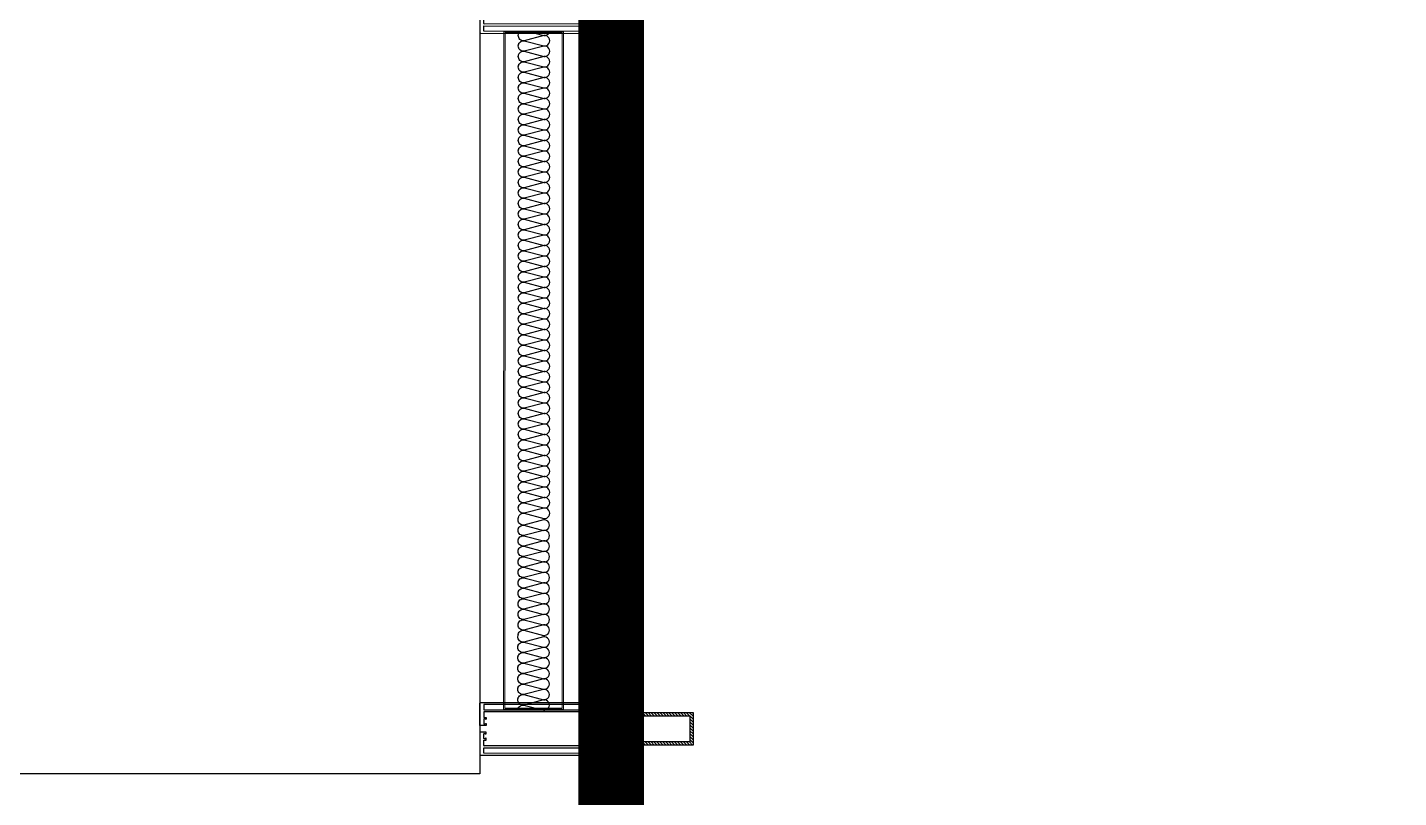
# Model space of a CAD drawing. Header units: feet. Extents: x 1421395 to 1426379, y -945253 to -943919.
# Drawn here: x 1426291.8 to 1426373.1, y -944050.9 to -944005.3 of the extents above; entities that cross this region are included whole.
import ezdxf

# ---------------------------------------------------------------- set-up
doc = ezdxf.new("R2010")
doc.units = ezdxf.units.FT
for name, color, linetype in [('04--hatch-1', 8, 'Continuous'), ('07--dim-1', 8, 'Continuous'), ('E--concrete-2', 4, 'Continuous'), ('glazing', 145, 'Continuous'), ('H--metalwork', 1, 'Continuous'), ('L--windows-1', 1, 'Continuous')]:
    doc.layers.add(name, color=color, linetype=linetype)
doc.layers.add('1.PROFILES', color=6, linetype='Continuous', lineweight=35)
doc.layers.add('pline', color=210, linetype='Continuous', lineweight=5)

# ---------------------------------------------------------------- blocks, each defined once
blk = doc.blocks.new('DFS')
at = {"color": 6, "lineweight": 0}
for p, q in [((764602, 58101.2, 0), (764602.1, 59135, 0)), ((764604, 58103.2, 0), (764604.1, 59133, 0)), ((764691, 58103.2, 0), (764691.1, 59133, 0)), ((764693, 58101.2, 0), (764693.1, 59135, 0))]:
    blk.add_line(p, q, dxfattribs=at)
at = {"color": 250, "elevation": 0}
for points in [[(764624.2, 59112.9, -0.451718), (764633.2, 59120.8), (764663.2, 59112.9, 1.135042), (764663.2, 59128.8), (764633.2, 59120.9, -0.451718), (764624.2, 59128.9, -0.137116), (764625.3, 59133, -0.137116)], [(764624.2, 59128.9, -0.137423), (764625.4, 59133, -0.137423)], [(764647.6, 59133), (764663.2, 59128.9, 0.308216), (764671.2, 59133)], [(764624.2, 59096.9, -0.451718), (764633.2, 59104.8), (764663.2, 59096.9, 1.135042), (764663.2, 59112.8), (764633.2, 59104.9, -0.451718), (764624.2, 59112.9, -0.137116), (764625.3, 59117, -0.137116)], [(764624.2, 59080.9, -0.451718), (764633.2, 59088.8), (764663.2, 59080.9, 1.135042), (764663.2, 59096.8), (764633.2, 59088.9, -0.451718), (764624.2, 59096.9, -0.137116), (764625.3, 59101, -0.137116)], [(764624.2, 59064.9, -0.451718), (764633.2, 59072.8), (764663.2, 59064.9, 1.135042), (764663.2, 59080.8), (764633.2, 59072.9, -0.451718), (764624.2, 59080.9, -0.137116), (764625.3, 59085, -0.137116)], [(764624.2, 59048.9, -0.451718), (764633.2, 59056.8), (764663.2, 59048.9, 1.135042), (764663.2, 59064.8), (764633.2, 59056.9, -0.451718), (764624.2, 59064.9, -0.137116), (764625.3, 59069, -0.137116)], [(764624.2, 59032.9, -0.451718), (764633.2, 59040.8), (764663.2, 59032.9, 1.135042), (764663.2, 59048.8), (764633.2, 59040.9, -0.451718), (764624.2, 59048.9, -0.137116), (764625.3, 59053, -0.137116)], [(764624.2, 59016.9, -0.451718), (764633.2, 59024.8), (764663.2, 59016.9, 1.135042), (764663.2, 59032.8), (764633.2, 59024.9, -0.451718), (764624.2, 59032.9, -0.137116), (764625.3, 59037, -0.137116)], [(764624.2, 59000.9, -0.451718), (764633.2, 59008.8), (764663.2, 59000.9, 1.135042), (764663.2, 59016.8), (764633.2, 59008.9, -0.451718), (764624.2, 59016.9, -0.137116), (764625.3, 59021, -0.137116)], [(764624.2, 58984.9, -0.451718), (764633.2, 58992.8), (764663.2, 58984.9, 1.135042), (764663.2, 59000.8), (764633.2, 58992.9, -0.451718), (764624.2, 59000.9, -0.137116), (764625.3, 59005, -0.137116)], [(764624.2, 58968.9, -0.451718), (764633.2, 58976.8), (764663.2, 58968.9, 1.135042), (764663.2, 58984.8), (764633.2, 58976.9, -0.451718), (764624.2, 58984.9, -0.137116), (764625.3, 58989, -0.137116)], [(764624.2, 58952.9, -0.451718), (764633.2, 58960.8), (764663.2, 58952.9, 1.135042), (764663.2, 58968.8), (764633.2, 58960.9, -0.451718), (764624.2, 58968.9, -0.137116), (764625.3, 58973, -0.137116)], [(764624.2, 58936.9, -0.451718), (764633.2, 58944.8), (764663.2, 58936.9, 1.135042), (764663.2, 58952.8), (764633.2, 58944.9, -0.451718), (764624.2, 58952.9, -0.137116), (764625.3, 58957, -0.137116)], [(764624.2, 58920.9, -0.451718), (764633.2, 58928.8), (764663.2, 58920.9, 1.135042), (764663.2, 58936.8), (764633.2, 58928.9, -0.451718), (764624.2, 58936.9, -0.137116), (764625.3, 58941, -0.137116)], [(764624.2, 58904.9, -0.451718), (764633.2, 58912.8), (764663.2, 58904.9, 1.135042), (764663.2, 58920.8), (764633.2, 58912.9, -0.451718), (764624.2, 58920.9, -0.137116), (764625.3, 58925, -0.137116)], [(764624.2, 58888.9, -0.451718), (764633.2, 58896.8), (764663.2, 58888.9, 1.135042), (764663.2, 58904.8), (764633.2, 58896.9, -0.451718), (764624.2, 58904.9, -0.137116), (764625.3, 58909, -0.137116)], [(764624.2, 58872.9, -0.451718), (764633.2, 58880.8), (764663.2, 58872.9, 1.135042), (764663.2, 58888.8), (764633.2, 58880.9, -0.451718), (764624.2, 58888.9, -0.137116), (764625.3, 58893, -0.137116)], [(764624.2, 58856.9, -0.451718), (764633.2, 58864.8), (764663.2, 58856.9, 1.135042), (764663.2, 58872.8), (764633.2, 58864.9, -0.451718), (764624.2, 58872.9, -0.137116), (764625.3, 58877, -0.137116)], [(764624.2, 58840.9, -0.451718), (764633.2, 58848.8), (764663.2, 58840.9, 1.135042), (764663.2, 58856.8), (764633.2, 58848.9, -0.451718), (764624.2, 58856.9, -0.137116), (764625.3, 58861, -0.137116)], [(764624.2, 58824.9, -0.451718), (764633.2, 58832.8), (764663.2, 58824.9, 1.135042), (764663.2, 58840.8), (764633.2, 58832.9, -0.451718), (764624.2, 58840.9, -0.137116), (764625.3, 58845, -0.137116)], [(764624.2, 58808.9, -0.451718), (764633.2, 58816.8), (764663.2, 58808.9, 1.135042), (764663.2, 58824.8), (764633.2, 58816.9, -0.451718), (764624.2, 58824.9, -0.137116), (764625.3, 58829, -0.137116)], [(764624.2, 58792.9, -0.451718), (764633.2, 58800.8), (764663.2, 58792.9, 1.135042), (764663.2, 58808.8), (764633.2, 58800.9, -0.451718), (764624.2, 58808.9, -0.137116), (764625.3, 58813, -0.137116)], [(764624.2, 58776.9, -0.451718), (764633.2, 58784.8), (764663.2, 58776.9, 1.135042), (764663.2, 58792.8), (764633.2, 58784.9, -0.451718), (764624.2, 58792.9, -0.137116), (764625.3, 58797, -0.137116)], [(764624.2, 58760.9, -0.451718), (764633.2, 58768.8), (764663.2, 58760.9, 1.135042), (764663.2, 58776.8), (764633.2, 58768.9, -0.451718), (764624.2, 58776.9, -0.137116), (764625.3, 58781, -0.137116)], [(764624.2, 58744.9, -0.451718), (764633.2, 58752.8), (764663.2, 58744.9, 1.135042), (764663.2, 58760.8), (764633.2, 58752.9, -0.451718), (764624.2, 58760.9, -0.137116), (764625.3, 58765, -0.137116)], [(764624.2, 58728.9, -0.451718), (764633.2, 58736.8), (764663.2, 58728.9, 1.135042), (764663.2, 58744.8), (764633.2, 58736.9, -0.451718), (764624.2, 58744.9, -0.137116), (764625.3, 58749, -0.137116)], [(764624.2, 58712.9, -0.451718), (764633.2, 58720.8), (764663.2, 58712.9, 1.135042), (764663.2, 58728.8), (764633.2, 58720.9, -0.451718), (764624.2, 58728.9, -0.137116), (764625.3, 58733, -0.137116)], [(764624.2, 58696.9, -0.451718), (764633.2, 58704.8), (764663.2, 58696.9, 1.135042), (764663.2, 58712.8), (764633.2, 58704.9, -0.451718), (764624.2, 58712.9, -0.137116), (764625.3, 58717, -0.137116)], [(764624.2, 58680.9, -0.451718), (764633.2, 58688.8), (764663.2, 58680.9, 1.135042), (764663.2, 58696.8), (764633.2, 58688.9, -0.451718), (764624.2, 58696.9, -0.137116), (764625.3, 58701, -0.137116)], [(764624.2, 58664.9, -0.451718), (764633.2, 58672.8), (764663.2, 58664.9, 1.135042), (764663.2, 58680.8), (764633.2, 58672.9, -0.451718), (764624.2, 58680.9, -0.137116), (764625.3, 58685, -0.137116)], [(764624.2, 58648.9, -0.451718), (764633.2, 58656.8), (764663.2, 58648.9, 1.135042), (764663.2, 58664.8), (764633.2, 58656.9, -0.451718), (764624.2, 58664.9, -0.137116), (764625.3, 58669, -0.137116)], [(764624.2, 58632.9, -0.451718), (764633.2, 58640.8), (764663.2, 58632.9, 1.135042), (764663.2, 58648.8), (764633.2, 58640.9, -0.451718), (764624.2, 58648.9, -0.137116), (764625.3, 58653, -0.137116)], [(764624.2, 58616.9, -0.451718), (764633.2, 58624.8), (764663.2, 58616.9, 1.135042), (764663.2, 58632.8), (764633.2, 58624.9, -0.451718), (764624.2, 58632.9, -0.137116), (764625.3, 58637, -0.137116)], [(764624.2, 58600.9, -0.451718), (764633.2, 58608.8), (764663.2, 58600.9, 1.135042), (764663.2, 58616.8), (764633.2, 58608.9, -0.451718), (764624.2, 58616.9, -0.137116), (764625.3, 58621, -0.137116)], [(764624.2, 58584.9, -0.451718), (764633.2, 58592.8), (764663.2, 58584.9, 1.135042), (764663.2, 58600.8), (764633.2, 58592.9, -0.451718), (764624.2, 58600.9, -0.137116), (764625.3, 58605, -0.137116)], [(764624.2, 58568.9, -0.451718), (764633.2, 58576.8), (764663.2, 58568.9, 1.135042), (764663.2, 58584.8), (764633.2, 58576.9, -0.451718), (764624.2, 58584.9, -0.137116), (764625.3, 58589, -0.137116)], [(764624.2, 58552.9, -0.451718), (764633.2, 58560.8), (764663.2, 58552.9, 1.135042), (764663.2, 58568.8), (764633.2, 58560.9, -0.451718), (764624.2, 58568.9, -0.137116), (764625.3, 58573, -0.137116)], [(764624.2, 58536.9, -0.451718), (764633.2, 58544.8), (764663.2, 58536.9, 1.135042), (764663.2, 58552.8), (764633.2, 58544.9, -0.451718), (764624.2, 58552.9, -0.137116), (764625.3, 58557, -0.137116)], [(764624.2, 58520.9, -0.451718), (764633.2, 58528.8), (764663.2, 58520.9, 1.135042), (764663.2, 58536.8), (764633.2, 58528.9, -0.451718), (764624.2, 58536.9, -0.137116), (764625.3, 58541, -0.137116)], [(764624.2, 58504.9, -0.451718), (764633.2, 58512.8), (764663.2, 58504.9, 1.135042), (764663.2, 58520.8), (764633.2, 58512.9, -0.451718), (764624.2, 58520.9, -0.137116), (764625.3, 58525, -0.137116)], [(764624.2, 58488.9, -0.451718), (764633.2, 58496.8), (764663.2, 58488.9, 1.135042), (764663.2, 58504.8), (764633.2, 58496.9, -0.451718), (764624.2, 58504.9, -0.137116), (764625.3, 58509, -0.137116)], [(764624.2, 58472.9, -0.451718), (764633.2, 58480.8), (764663.2, 58472.9, 1.135042), (764663.2, 58488.8), (764633.2, 58480.9, -0.451718), (764624.2, 58488.9, -0.137116), (764625.3, 58493, -0.137116)], [(764624.2, 58456.9, -0.451718), (764633.2, 58464.8), (764663.2, 58456.9, 1.135042), (764663.2, 58472.8), (764633.2, 58464.9, -0.451718), (764624.2, 58472.9, -0.137116), (764625.3, 58477, -0.137116)], [(764624.2, 58440.9, -0.451718), (764633.2, 58448.8), (764663.2, 58440.9, 1.135042), (764663.2, 58456.8), (764633.2, 58448.9, -0.451718), (764624.2, 58456.9, -0.137116), (764625.3, 58461, -0.137116)], [(764624.2, 58424.9, -0.451718), (764633.2, 58432.8), (764663.2, 58424.9, 1.135042), (764663.2, 58440.8), (764633.2, 58432.9, -0.451718), (764624.2, 58440.9, -0.137116), (764625.3, 58445, -0.137116)], [(764624.2, 58408.9, -0.451718), (764633.2, 58416.8), (764663.2, 58408.9, 1.135042), (764663.2, 58424.8), (764633.2, 58416.9, -0.451718), (764624.2, 58424.9, -0.137116), (764625.3, 58429, -0.137116)], [(764623.9, 58374.7, -0.451718), (764632.9, 58382.6), (764662.9, 58374.8, 1.135042), (764662.9, 58390.6), (764632.9, 58382.8, -0.451718), (764623.9, 58390.7, -0.137116), (764625, 58394.9, -0.137116)], [(764624.2, 58392.9, -0.451718), (764633.2, 58400.8), (764663.2, 58392.9, 1.135042), (764663.2, 58408.8), (764633.2, 58400.9, -0.451718), (764624.2, 58408.9, -0.137116), (764625.3, 58413, -0.137116)], [(764623.9, 58358.7, -0.451718), (764632.9, 58366.6), (764662.9, 58358.8, 1.135042), (764662.9, 58374.6), (764632.9, 58366.8, -0.451718), (764623.9, 58374.7, -0.137116), (764625, 58378.9, -0.137116)], [(764623.9, 58342.7, -0.451718), (764632.9, 58350.6), (764662.9, 58342.8, 1.135042), (764662.9, 58358.6), (764632.9, 58350.8, -0.451718), (764623.9, 58358.7, -0.137116), (764625, 58362.9, -0.137116)], [(764623.9, 58326.7, -0.451718), (764632.9, 58334.6), (764662.9, 58326.8, 1.135042), (764662.9, 58342.6), (764632.9, 58334.8, -0.451718), (764623.9, 58342.7, -0.137116), (764625, 58346.9, -0.137116)], [(764623.9, 58310.7, -0.451718), (764632.9, 58318.6), (764662.9, 58310.8, 1.135042), (764662.9, 58326.6), (764632.9, 58318.8, -0.451718), (764623.9, 58326.7, -0.137116), (764625, 58330.9, -0.137116)], [(764623.9, 58294.7, -0.451718), (764632.9, 58302.6), (764662.9, 58294.8, 1.135042), (764662.9, 58310.6), (764632.9, 58302.8, -0.451718), (764623.9, 58310.7, -0.137116), (764625, 58314.9, -0.137116)], [(764623.9, 58278.7, -0.451718), (764632.9, 58286.6), (764662.9, 58278.8, 1.135042), (764662.9, 58294.6), (764632.9, 58286.8, -0.451718), (764623.9, 58294.7, -0.137116), (764625, 58298.9, -0.137116)], [(764623.9, 58262.7, -0.451718), (764632.9, 58270.6), (764662.9, 58262.8, 1.135042), (764662.9, 58278.6), (764632.9, 58270.8, -0.451718), (764623.9, 58278.7, -0.137116), (764625, 58282.9, -0.137116)], [(764623.9, 58246.7, -0.451718), (764632.9, 58254.6), (764662.9, 58246.8, 1.135042), (764662.9, 58262.6), (764632.9, 58254.8, -0.451718), (764623.9, 58262.7, -0.137116), (764625, 58266.9, -0.137116)], [(764623.9, 58230.7, -0.451718), (764632.9, 58238.6), (764662.9, 58230.8, 1.135042), (764662.9, 58246.6), (764632.9, 58238.8, -0.451718), (764623.9, 58246.7, -0.137116), (764625, 58250.9, -0.137116)], [(764623.9, 58214.7, -0.451718), (764632.9, 58222.6), (764662.9, 58214.8, 1.135042), (764662.9, 58230.6), (764632.9, 58222.8, -0.451718), (764623.9, 58230.7, -0.137116), (764625, 58234.9, -0.137116)], [(764623.6, 58196.6, -0.451718), (764632.6, 58204.5), (764662.6, 58196.6, 1.135042), (764662.6, 58212.5), (764632.6, 58204.6, -0.451718), (764623.6, 58212.6, -0.137116), (764624.8, 58216.7, -0.137116)], [(764623.6, 58180.6, -0.451718), (764632.6, 58188.5), (764662.6, 58180.6, 1.135042), (764662.6, 58196.5), (764632.6, 58188.6, -0.451718), (764623.6, 58196.6, -0.137116), (764624.8, 58200.7, -0.137116)], [(764623.6, 58164.6, -0.451718), (764632.6, 58172.5), (764662.6, 58164.6, 1.135042), (764662.6, 58180.5), (764632.6, 58172.6, -0.451718), (764623.6, 58180.6, -0.137116), (764624.8, 58184.7, -0.137116)], [(764623.6, 58148.6, -0.451718), (764632.6, 58156.5), (764662.6, 58148.6, 1.135042), (764662.6, 58164.5), (764632.6, 58156.6, -0.451718), (764623.6, 58164.6, -0.137116), (764624.8, 58168.7, -0.137116)], [(764623.6, 58132.6, -0.451718), (764632.6, 58140.5), (764662.6, 58132.6, 1.135042), (764662.6, 58148.5), (764632.6, 58140.6, -0.451718), (764623.6, 58148.6, -0.137116), (764624.8, 58152.7, -0.137116)], [(764623.6, 58116.6, -0.451718), (764632.6, 58124.5), (764662.6, 58116.6, 1.135042), (764662.6, 58132.5), (764632.6, 58124.6, -0.451718), (764623.6, 58132.6, -0.137116), (764624.8, 58136.7, -0.137116)], [(764623.6, 58100.6, -0.451718), (764632.6, 58108.5), (764662.6, 58100.6, 1.135042), (764662.6, 58116.5), (764632.6, 58108.6, -0.451718), (764623.6, 58116.6, -0.137116), (764624.8, 58120.7, -0.137116)]]:
    blk.add_lwpolyline(points, format="xyb", dxfattribs=at)
at = {"layer": '1.PROFILES'}
for p, q in [((764693.1, 59135, 0), (764602.1, 59135, 0)), ((764691.1, 59133, 0), (764604.1, 59133, 0)), ((764602, 58101.2, 0), (764693, 58101.2, 0)), ((764604, 58103.2, 0), (764691, 58103.2, 0))]:
    blk.add_line(p, q, dxfattribs=at)
blk = doc.blocks.new('dxfhjt')
at = {"lineweight": 9}
h = blk.add_hatch(dxfattribs=at)
h.set_pattern_fill('ANSI32', color=250, scale=5, angle=900, style=0)
h.set_pattern_definition([(225, (123068.4649, -64400.1108), (1.325825215, -1.325825215), []), (225, (123067.581, -64400.1108), (1.325825215, -1.325825215), [])])
h.paths.add_polyline_path([(-56844.4, -163131.8, 0.414214), (-56844.2, -163131.6), (-56844.2, -163130.6), (-56844.6, -163129.8), (-56845.2, -163129.8), (-56845.2, -163110.5), (-56844.6, -163110.5), (-56844.2, -163109.8), (-56844.2, -163108.8, 0.414214), (-56844.4, -163108.5), (-56846.8, -163108.5, 0.414214), (-56847.1, -163108.8), (-56847.1, -163111.5), (-56849.4, -163111.5, 0.094195), (-56849.4, -163111.6), (-56849.4, -163128.8, 0.094195), (-56849.4, -163128.8), (-56847.1, -163128.8), (-56847.1, -163131.6, 0.414214), (-56846.8, -163131.8)])
h = blk.add_hatch(dxfattribs=at)
h.set_pattern_fill('ANSI32', color=250, scale=5, angle=900, style=0)
h.set_pattern_definition([(225, (120069.4656, -64400.1108), (1.325825215, -1.325825215), []), (225, (120068.5818, -64400.1108), (1.325825215, -1.325825215), [])])
h.paths.add_polyline_path([(-56844.4, -163154.1, -0.414214), (-56844.2, -163154.3), (-56844.2, -163155.3), (-56844.6, -163156), (-56845.2, -163156), (-56845.2, -163175.4), (-56844.6, -163175.4), (-56844.2, -163176.1), (-56844.2, -163177.1, -0.414214), (-56844.4, -163177.4), (-56846.8, -163177.4, -0.414214), (-56847.1, -163177.1), (-56847.1, -163174.4), (-56849.4, -163174.4, -0.094195), (-56849.4, -163174.3), (-56849.4, -163157.1, -0.094195), (-56849.4, -163157.1), (-56847.1, -163157.1), (-56847.1, -163154.3, -0.414214), (-56846.8, -163154.1)])
at = {"color": 250}
for p, q in [((-56683.9, -163102.9, 0), (-56849.4, -163102.7, 0)), ((-56849.4, -163102.7, 0), (-56849.4, -163105.7, 0)), ((-56849.4, -163105.7, 0), (-56849.4, -163111.3, 0)), ((-56849.4, -163111.3, 0), (-56847.3, -163111.3, 0)), ((-56847.3, -163111.3, 0), (-56847.3, -163108.8, 0)), ((-56846.8, -163108.3, 0), (-56844.4, -163108.3, 0)), ((-56844.5, -163110.8, 0), (-56844.9, -163110.8, 0)), ((-56844.9, -163110.8, 0), (-56844.9, -163129.6, 0)), ((-56843.9, -163109.9, 0), (-56844.5, -163110.8, 0)), ((-56843.9, -163108.8, 0), (-56843.9, -163109.9, 0)), ((-56839.8, -163127.3, 0), (-56839.8, -163117.4, 0)), ((-56839.3, -163116.9, 0), (-56688.9, -163117.1, 0)), ((-56688.4, -163117.6, 0), (-56688.4, -163125.6, 0)), ((-56682.9, -163103.3, 0), (-56683.9, -163102.9, 0)), ((-56682.4, -163104.2, 0), (-56682.9, -163103.3, 0)), ((-56682.4, -163137.9, 0), (-56682.4, -163104.2, 0)), ((-56855.6, -163137, 0), (-56874.3, -163137, 0)), ((-56874.3, -163137, 0), (-56874.3, -163139.6, 0)), ((-56874.3, -163139.9, 0), (-56874.3, -163137.3, 0)), ((-56874.3, -163137.3, 0), (-56855.6, -163137.3, 0)), ((-56874.3, -163139.6, 0), (-56864.8, -163139.6, 0)), ((-56864.8, -163139.9, 0), (-56874.3, -163139.9, 0)), ((-56864.8, -163146.6, 0), (-56864.8, -163139.6, 0)), ((-56849.4, -163132.7, 0), (-56857.4, -163132.7, 0)), ((-56855.6, -163139.7, 0), (-56855.6, -163144.2, 0)), ((-56855.6, -163139.7, 0), (-56851.5, -163139.7, 0)), ((-56855.6, -163146.2, 0), (-56855.6, -163141.7, 0)), ((-56851.5, -163139.7, 0), (-56849.4, -163139.7, 0)), ((-56847.3, -163129.1, 0), (-56849.4, -163129.1, 0)), ((-56849.4, -163129.1, 0), (-56849.4, -163132.2, 0)), ((-56849.4, -163132.2, 0), (-56849.4, -163132.7, 0)), ((-56849.4, -163139.7, 0), (-56835.9, -163139.7, 0)), ((-56847.3, -163131.6, 0), (-56847.3, -163129.1, 0)), ((-56844.4, -163132.1, 0), (-56846.8, -163132.1, 0)), ((-56844.9, -163129.6, 0), (-56844.5, -163129.6, 0)), ((-56844.5, -163129.6, 0), (-56843.9, -163130.5, 0)), ((-56843.9, -163130.5, 0), (-56843.9, -163131.6, 0)), ((-56839.8, -163137.6, 0), (-56839.8, -163129.6, 0)), ((-56839.8, -163129.6, 0), (-56837.7, -163129.6, 0)), ((-56837.7, -163137.6, 0), (-56839.8, -163137.6, 0)), ((-56835.9, -163127.6, 0), (-56839.5, -163127.6, 0)), ((-56837.3, -163137.6, 0), (-56837.6, -163137.6, 0)), ((-56837.5, -163129.6, 0), (-56837.3, -163129.6, 0)), ((-56837.3, -163129.6, 0), (-56837.3, -163130.3, 0)), ((-56837.3, -163136.9, 0), (-56837.3, -163137.6, 0)), ((-56836.9, -163130.6, 0), (-56835.9, -163130.4, 0)), ((-56835.9, -163136.9, 0), (-56836.9, -163136.7, 0)), ((-56835.9, -163130.4, 0), (-56835.9, -163127.6, 0)), ((-56835.9, -163139.7, 0), (-56835.9, -163136.9, 0)), ((-56688.7, -163125.9, 0), (-56692.3, -163125.9, 0)), ((-56692.3, -163125.9, 0), (-56692.3, -163128.6, 0)), ((-56692.3, -163128.6, 0), (-56691.3, -163128.9, 0)), ((-56691.3, -163134.9, 0), (-56692.3, -163135.2, 0)), ((-56692.3, -163135.2, 0), (-56692.3, -163136.8, 0)), ((-56692.3, -163136.8, 0), (-56692.3, -163137.9, 0)), ((-56692.3, -163137.9, 0), (-56682.4, -163137.9, 0)), ((-56690.9, -163128.6, 0), (-56691, -163128.3, 0)), ((-56691, -163135.5, 0), (-56690.9, -163135.2, 0)), ((-56690.9, -163128, 0), (-56690.9, -163127.9, 0)), ((-56690.9, -163127.9, 0), (-56688.7, -163127.9, 0)), ((-56690.9, -163135.9, 0), (-56690.9, -163135.9, 0)), ((-56690.9, -163135.9, 0), (-56690.9, -163135.9, 0)), ((-56690.4, -163135.9, 0), (-56690.5, -163135.9, 0)), ((-56688.9, -163135.9, 0), (-56690.4, -163135.9, 0)), ((-56688.4, -163128.2, 0), (-56688.4, -163135.4, 0)), ((-56864.8, -163146.3, 0), (-56874.3, -163146.3, 0)), ((-56874.3, -163146.3, 0), (-56874.3, -163149, 0)), ((-56874.3, -163149.3, 0), (-56874.3, -163146.6, 0)), ((-56874.3, -163146.6, 0), (-56864.8, -163146.6, 0)), ((-56874.3, -163149, 0), (-56855.6, -163149, 0)), ((-56855.6, -163149.3, 0), (-56874.3, -163149.3, 0)), ((-56864.8, -163145.1, 0), (-56864.8, -163146.3, 0)), ((-56849.4, -163153.2, 0), (-56857.4, -163153.2, 0)), ((-56855.6, -163146.2, 0), (-56835.9, -163146.2, 0)), ((-56851.5, -163146.2, 0), (-56849.4, -163146.2, 0)), ((-56849.4, -163146.2, 0), (-56835.9, -163146.2, 0)), ((-56849.4, -163153.7, 0), (-56849.4, -163153.2, 0)), ((-56849.4, -163156.5, 0), (-56849.4, -163153.4, 0)), ((-56847.3, -163156.8, 0), (-56849.4, -163156.8, 0)), ((-56847.3, -163154.3, 0), (-56847.3, -163156.8, 0)), ((-56844.4, -163153.8, 0), (-56846.8, -163153.8, 0)), ((-56844.9, -163175.1, 0), (-56844.9, -163156.3, 0)), ((-56844.9, -163156.3, 0), (-56844.5, -163156.3, 0)), ((-56844.5, -163156.3, 0), (-56843.9, -163155.4, 0)), ((-56843.9, -163155.4, 0), (-56843.9, -163154.3, 0)), ((-56837.7, -163148.2, 0), (-56839.8, -163148.2, 0)), ((-56839.8, -163148.2, 0), (-56839.8, -163156.2, 0)), ((-56839.8, -163156.2, 0), (-56837.7, -163156.2, 0)), ((-56839.8, -163158.5, 0), (-56839.8, -163168.5, 0)), ((-56835.9, -163158.2, 0), (-56839.5, -163158.2, 0)), ((-56837.3, -163148.2, 0), (-56837.6, -163148.2, 0)), ((-56837.5, -163156.2, 0), (-56837.3, -163156.2, 0)), ((-56837.3, -163148.9, 0), (-56837.3, -163148.2, 0)), ((-56837.3, -163156.2, 0), (-56837.3, -163155.5, 0)), ((-56835.9, -163149, 0), (-56836.9, -163149.2, 0)), ((-56836.9, -163155.3, 0), (-56835.9, -163155.5, 0)), ((-56835.9, -163146.2, 0), (-56835.9, -163149, 0)), ((-56835.9, -163155.5, 0), (-56835.9, -163158.2, 0)), ((-56692.3, -163149.4, 0), (-56692.3, -163148.3, 0)), ((-56692.3, -163148.3, 0), (-56682.4, -163148.3, 0)), ((-56692.3, -163151, 0), (-56692.3, -163149.4, 0)), ((-56691.3, -163151.3, 0), (-56692.3, -163151, 0)), ((-56692.3, -163157.6, 0), (-56691.3, -163157.3, 0)), ((-56692.3, -163160.3, 0), (-56692.3, -163157.6, 0)), ((-56688.7, -163160.3, 0), (-56692.3, -163160.3, 0)), ((-56691, -163150.7, 0), (-56690.9, -163151, 0)), ((-56690.9, -163157.6, 0), (-56691, -163157.9, 0)), ((-56690.9, -163150.3, 0), (-56690.9, -163150.3, 0)), ((-56690.9, -163150.3, 0), (-56690.9, -163150.4, 0)), ((-56690.9, -163158.2, 0), (-56690.9, -163158.3, 0)), ((-56690.9, -163158.3, 0), (-56688.7, -163158.3, 0)), ((-56690.4, -163150.3, 0), (-56690.5, -163150.3, 0)), ((-56688.9, -163150.3, 0), (-56690.4, -163150.3, 0)), ((-56688.4, -163158, 0), (-56688.4, -163150.8, 0)), ((-56688.4, -163168.6, 0), (-56688.4, -163160.6, 0)), ((-56682.4, -163148.3, 0), (-56682.4, -163182, 0)), ((-56849.4, -163179.8, 0), (-56849.4, -163174.3, 0)), ((-56849.4, -163174.6, 0), (-56847.3, -163174.6, 0)), ((-56849.4, -163183.2, 0), (-56849.4, -163180.2, 0)), ((-56683.9, -163183.3, 0), (-56849.4, -163183.2, 0)), ((-56847.3, -163174.6, 0), (-56847.3, -163177.1, 0)), ((-56846.8, -163177.6, 0), (-56844.4, -163177.6, 0)), ((-56844.5, -163175.1, 0), (-56844.9, -163175.1, 0)), ((-56843.9, -163176, 0), (-56844.5, -163175.1, 0)), ((-56843.9, -163177.1, 0), (-56843.9, -163176, 0)), ((-56839.3, -163169, 0), (-56688.9, -163169.1, 0)), ((-56682.9, -163182.9, 0), (-56683.9, -163183.3, 0)), ((-56682.4, -163182, 0), (-56682.9, -163182.9, 0))]:
    blk.add_line(p, q, dxfattribs=at)
at = {"color": 250, "lineweight": 0}
for p, q in [((-56857.4, -163119.7, 0), (-56849.4, -163132.7, 0)), ((-56849.4, -163119.7, 0), (-56857.4, -163132.7, 0)), ((-56857.4, -163166.1, 0), (-56849.4, -163153.2, 0)), ((-56849.4, -163166.1, 0), (-56857.4, -163153.2, 0))]:
    blk.add_line(p, q, dxfattribs=at)
at = {"color": 250, "lineweight": 0, "elevation": 0}
for points in [[(-56857.4, -163119.7), (-56857.4, -163132.7), (-56849.4, -163132.7), (-56849.4, -163119.7)], [(-56857.4, -163166.1), (-56857.4, -163153.2), (-56849.4, -163153.2), (-56849.4, -163166.1)]]:
    blk.add_lwpolyline(points, close=True, dxfattribs=at)
at = {"color": 250, "lineweight": 9, "elevation": 0}
for points in [[(-56847.1, -163111.5), (-56847.1, -163108.8, -0.414214), (-56846.8, -163108.5), (-56844.4, -163108.5, -0.414214), (-56844.2, -163108.8), (-56844.2, -163109.8), (-56844.6, -163110.5), (-56845.2, -163110.5), (-56845.2, -163129.8), (-56844.6, -163129.8), (-56844.2, -163130.6), (-56844.2, -163131.6, -0.414214), (-56844.4, -163131.8), (-56846.8, -163131.8, -0.414214), (-56847.1, -163131.6), (-56847.1, -163128.8), (-56849.4, -163128.8, -0.094195), (-56849.4, -163128.8), (-56849.4, -163111.6, -0.094195), (-56849.4, -163111.5)], [(-56847.1, -163174.4), (-56847.1, -163177.1, 0.414214), (-56846.8, -163177.4), (-56844.4, -163177.4, 0.414214), (-56844.2, -163177.1), (-56844.2, -163176.1), (-56844.6, -163175.4), (-56845.2, -163175.4), (-56845.2, -163156), (-56844.6, -163156), (-56844.2, -163155.3), (-56844.2, -163154.3, 0.414214), (-56844.4, -163154.1), (-56846.8, -163154.1, 0.414214), (-56847.1, -163154.3), (-56847.1, -163157.1), (-56849.4, -163157.1, 0.094195), (-56849.4, -163157.1), (-56849.4, -163174.3, 0.094195), (-56849.4, -163174.4)]]:
    blk.add_lwpolyline(points, format="xyb", close=True, dxfattribs=at)
at = {"color": 250, "elevation": 0}
for points in [[(-56839.8, -163113.9), (-56839.8, -163105.7), (-56688.4, -163105.9), (-56688.4, -163114.1)], [(-56839.8, -163113.9), (-56839.8, -163105.7), (-56688.4, -163105.9), (-56688.4, -163114.1)], [(-56839.8, -163172), (-56839.8, -163180.2), (-56688.4, -163180.3), (-56688.4, -163172.1)], [(-56839.8, -163172), (-56839.8, -163180.2), (-56688.4, -163180.3), (-56688.4, -163172.1)]]:
    blk.add_lwpolyline(points, close=True, dxfattribs=at)
for points in [[(-56857.4, -163132.7), (-56857.4, -163137)], [(-56855.6, -163146.2), (-56855.6, -163137)], [(-56857.4, -163153.2), (-56857.4, -163149.3)], [(-56855.6, -163146.2), (-56855.6, -163149.3)]]:
    blk.add_lwpolyline(points, dxfattribs=at)
at = {"color": 250, "lineweight": 0}
for centre, radius, start, end in [((-56853.4, -163096, 0), 7.86, 239.3714, 300.6286), ((-56853.4, -163096.8, 0), 7.86, 239.3786, 300.5825), ((-56853.4, -163097.8, 0), 7.86, 239.3786, 300.5825), ((-56853.7, -163101.4, 0), 5.73, 229.7967, 318.6614), ((-56853.7, -163102.4, 0), 5.73, 229.7967, 318.6614), ((-56853.7, -163103.6, 0), 5.73, 229.7967, 318.6614), ((-56853.7, -163105, 0), 5.73, 229.7967, 318.6614), ((-56853.7, -163106.1, 0), 5.73, 229.7967, 318.6614), ((-56853.7, -163107.2, 0), 5.73, 229.7967, 318.6614), ((-56853.7, -163108.6, 0), 5.73, 229.7967, 318.6614), ((-56853.7, -163109.7, 0), 5.73, 229.7967, 318.6614), ((-56853.7, -163111, 0), 5.73, 229.7967, 318.6614), ((-56853.7, -163112.4, 0), 5.73, 229.7967, 318.6614), ((-56853.7, -163113.4, 0), 5.73, 229.7967, 318.6614), ((-56853.7, -163172.5, 0), 5.73, 41.3386, 130.2033), ((-56853.7, -163173.5, 0), 5.73, 41.3386, 130.2033), ((-56853.7, -163174.9, 0), 5.73, 41.3386, 130.2033), ((-56853.7, -163176.2, 0), 5.73, 41.3386, 130.2033), ((-56853.7, -163177.3, 0), 5.73, 41.3386, 130.2033), ((-56853.7, -163178.6, 0), 5.73, 41.3386, 130.2033), ((-56853.7, -163179.8, 0), 5.73, 41.3386, 130.2033), ((-56853.7, -163180.9, 0), 5.73, 41.3386, 130.2033), ((-56853.7, -163182.2, 0), 5.73, 41.3386, 130.2033), ((-56853.7, -163183.4, 0), 5.73, 41.3386, 130.2033), ((-56853.7, -163184.4, 0), 5.73, 41.3386, 130.2033), ((-56853.4, -163188.1, 0), 7.86, 59.4175, 120.6214), ((-56853.4, -163189.1, 0), 7.86, 59.4175, 120.6214), ((-56853.4, -163189.9, 0), 7.86, 59.3714, 120.6286)]:
    blk.add_arc(centre, radius, start, end, dxfattribs=at)
at = {"color": 250}
for centre, radius, start, end in [((-56846.8, -163108.8, 0), 0.5, 90, 180), ((-56844.4, -163108.8, 0), 0.5, 360, 90), ((-56839.3, -163117.4, 0), 0.5, 90, 180), ((-56688.9, -163117.6, 0), 0.5, 0, 90), ((-56846.8, -163131.6, 0), 0.5, 180, 270), ((-56844.4, -163131.6, 0), 0.5, 270, 0), ((-56839.5, -163127.3, 0), 0.3, 180, 270), ((-56837.6, -163129.9, 0), 0.3, 75.7816, 104.2184), ((-56837.6, -163137.3, 0), 0.3, 258.6985, 281.3015), ((-56837, -163130.3, 0), 0.3, 180, 285), ((-56837, -163136.9, 0), 0.3, 75, 180), ((-56691.2, -163128.6, 0), 0.3, 255, 348.3535), ((-56691.2, -163135.2, 0), 0.3, 1.3831, 105), ((-56690.7, -163128.2, 0), 0.3, 129.5901, 195), ((-56690.7, -163135.6, 0), 0.3, 165, 230.4099), ((-56690.7, -163135.6, 0), 0.3, 240.8395, 268.2462), ((-56690.6, -163135.6, 0), 0.3, 246.8392, 300), ((-56688.9, -163135.4, 0), 0.5, 270, 0), ((-56688.7, -163125.6, 0), 0.3, 270, 360), ((-56688.7, -163128.2, 0), 0.3, 360, 90), ((-56846.8, -163154.3, 0), 0.5, 90, 180), ((-56844.4, -163154.3, 0), 0.5, 360, 90), ((-56839.5, -163158.5, 0), 0.3, 90, 180), ((-56837.6, -163148.5, 0), 0.3, 78.6985, 101.3015), ((-56837.6, -163156, 0), 0.3, 255.7816, 284.2184), ((-56837, -163148.9, 0), 0.3, 180, 285), ((-56837, -163155.5, 0), 0.3, 75, 180), ((-56691.2, -163151, 0), 0.3, 255, 358.6169), ((-56691.2, -163157.6, 0), 0.3, 11.6465, 105), ((-56690.7, -163150.6, 0), 0.3, 129.5901, 195), ((-56690.7, -163158, 0), 0.3, 165, 230.4099), ((-56690.7, -163150.6, 0), 0.3, 91.7538, 119.1605), ((-56690.6, -163150.6, 0), 0.3, 60, 113.1608), ((-56688.9, -163150.8, 0), 0.5, 0, 90), ((-56688.7, -163158, 0), 0.3, 270, 0), ((-56688.7, -163160.6, 0), 0.3, 360, 90), ((-56846.8, -163177.1, 0), 0.5, 180, 270), ((-56844.4, -163177.1, 0), 0.5, 270, 0), ((-56839.3, -163168.5, 0), 0.5, 180, 270), ((-56688.9, -163168.6, 0), 0.5, 270, 0)]:
    blk.add_arc(centre, radius, start, end, dxfattribs=at)
blk = doc.blocks.new('RGQ')
at = {"layer": '04--hatch-1'}
h = blk.add_hatch(dxfattribs=at)
h.set_pattern_fill('ANSI31', color=256)
h.paths.add_polyline_path([(431651, 108268.1), (431601, 108268.1), (431601, 108168.1), (431651, 108168.1)])
h.paths.add_polyline_path([(431646, 108263.1), (431646, 108173.1), (431606, 108173.1), (431606, 108263.1)], flags=16)
at = {"layer": 'H--metalwork'}
for points in [[(431601, 108268.1), (431651, 108268.1), (431651, 108168.1), (431601, 108168.1)], [(431606, 108263.1), (431646, 108263.1), (431646, 108173.1), (431606, 108173.1)]]:
    blk.add_lwpolyline(points, close=True, dxfattribs=at)
blk = doc.blocks.new('4th')
at = {"layer": 'H--metalwork', "color": 252, "elevation": 0}
for points in [[(-346737.9, -366951), (-346737.9, -366901), (-346743.3, -366901), (-346743.3, -366951)], [(-346743.3, -366929), (-346743.3, -366923), (-346782.5, -366923), (-346782.5, -366929)]]:
    blk.add_lwpolyline(points, close=True, dxfattribs=at)
at = {"layer": 'L--windows-1', "color": 5, "linetype": 'Continuous'}
for p, q in [((-346763, -372049.1, 0), (-346763, -364996.8, 0)), ((-346788, -372049.1, 0), (-346788, -365021.8, 0))]:
    blk.add_line(p, q, dxfattribs=at)
at = {"layer": '04--hatch-1', "rotation": 180.0000000000001}
for p in [(-403645.3, -528969, 0), (-403645.3, -530069, 0)]:
    blk.add_blockref('dxfhjt', p, dxfattribs=at)
at = {"layer": 'H--metalwork', "rotation": 90}
blk.add_blockref('RGQ', (-238469.8, -798552, 0), dxfattribs=at)

msp = doc.modelspace()

# ---------------------------------------------------------------- linework, layer by layer
at = {"layer": 'E--concrete-2', "extrusion": (-6.24309e-13, 1.25923e-06, 1), "elevation": -1.147}
msp.add_lwpolyline([(1426260.205, -944008.661), (1426260.205, -943979.471), (1426318.583, -943979.471), (1426318.583, -944049.525), (1426289.394, -944049.525), (1426289.394, -944008.661)], close=True, dxfattribs=at)
at = {"layer": 'pline', "color": 82, "linetype": 'Continuous', "extrusion": (-7.30952e-16, 1.25923e-06, 1), "const_width": 3.892, "elevation": -1.129}
msp.add_lwpolyline([(1425187.986, -944592.444), (1425187.986, -944983.58), (1425022.58, -944983.58), (1425022.58, -945030.282), (1425018.688, -945030.282), (1425018.692, -945102.282), (1426326.364, -945102.282), (1426326.367, -944838.607), (1426371.124, -944838.607), (1426371.124, -944421.201), (1426347.851, -944421.201), (1426347.777, -944308.336), (1426371.121, -944308.336), (1426371.121, -944253.85), (1426326.372, -944253.85), (1426326.372, -943971.688), (1425602.472, -943971.688), (1425602.478, -944504.877), (1425187.986, -944504.877), (1425187.986, -944592.444)], dxfattribs=at)

# ---------------------------------------------------------------- block references
at = {"layer": '07--dim-1', "extrusion": (-6.24309e-13, 1.25923e-06, 1), "xscale": 0.03891891879323523, "yscale": 0.03891891879323523, "zscale": 0.03891891879323523}
msp.add_blockref('DFS', (1396562.518, -946306.963, -1.147), dxfattribs=at)
at = {"layer": 'glazing', "color": 6, "extrusion": (1.35353e-12, 1.25923e-06, 1), "xscale": 0.03891891879323523, "yscale": 0.03891891879323523, "zscale": 0.03891891879323523}
msp.add_blockref('4th', (1439822.007, -929766.489, -1.147), dxfattribs=at)

doc.saveas('drawing.dxf')
